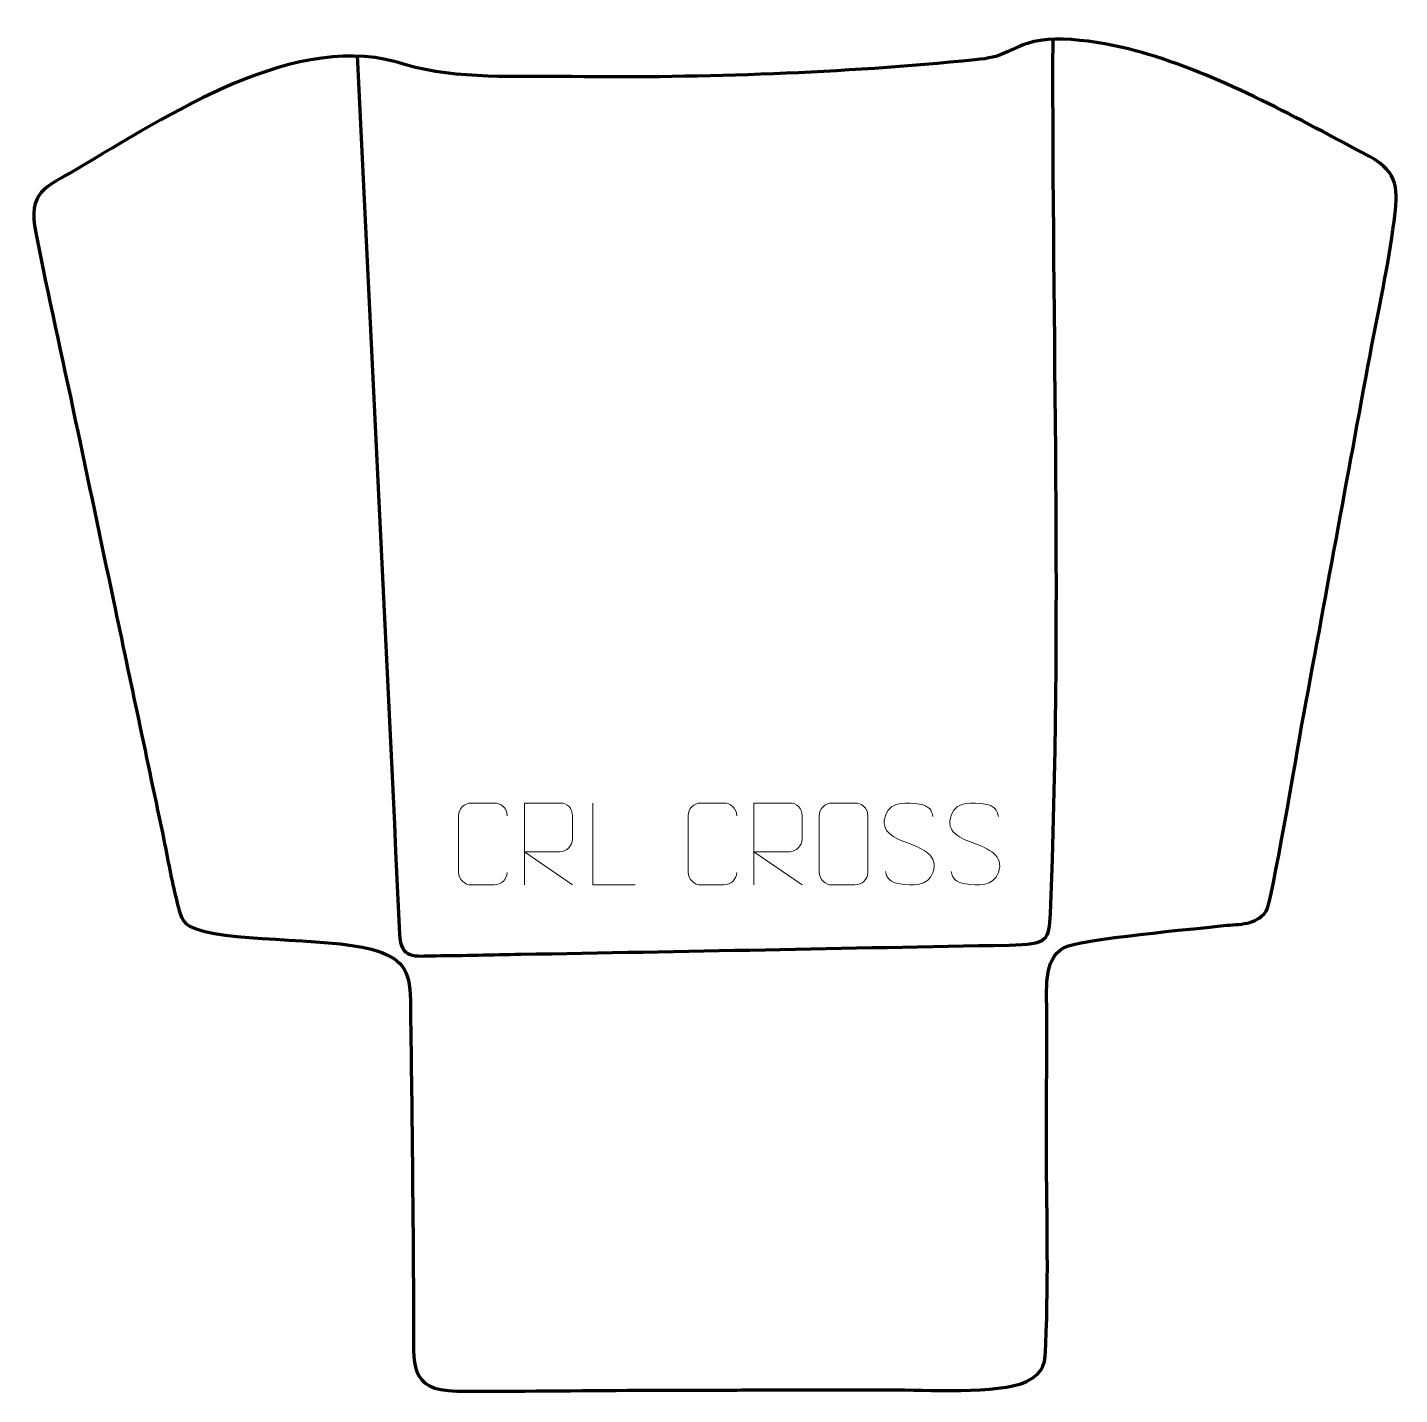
# Model space of a CAD drawing. Header units: millimetres. Extents: x 1479 to 1897, y 269 to 686.
import ezdxf

# ---------------------------------------------------------------- set-up
doc = ezdxf.new("R2010")
doc.units = ezdxf.units.MM
doc.header["$MEASUREMENT"] = 0
doc.layers.add('layer 2', color=7, linetype='Continuous')
doc.layers.add('layer 3', color=7, linetype='Continuous')

msp = doc.modelspace()

# ---------------------------------------------------------------- linework, layer by layer
at = {"layer": 'layer 2', "color": 142, "lineweight": 158}
msp.add_open_spline([(1579.5146, 677.0878), (1583.8384, 587.8056), (1588.2018, 498.518), (1592.4145, 409.2312), (1592.4145, 409.2312), (1592.7873, 401.3325), (1597.0042, 402.584), (1603.3641, 402.6233), (1603.3641, 402.6233), (1612.0669, 402.677), (1620.743, 402.9046), (1629.4408, 403.0751), (1629.4408, 403.0751), (1679.0531, 403.9251), (1728.6847, 404.9556), (1778.2866, 405.852), (1778.2866, 405.852), (1790.1424, 406.0663), (1790.5337, 407.4429), (1790.8721, 415.4395), (1790.8721, 415.4395), (1794.611, 503.778), (1791.3642, 593.1889), (1791.6776, 681.8869)], degree=3, knots=[0, 0, 0, 0, 0.14285714, 0.14285714, 0.14285714, 0.14285714, 0.28571429, 0.28571429, 0.28571429, 0.28571429, 0.42857143, 0.42857143, 0.42857143, 0.42857143, 0.57142857, 0.57142857, 0.57142857, 0.57142857, 0.71428571, 0.71428571, 0.71428571, 0.71428571, 1, 1, 1, 1], dxfattribs=at)
at = {"layer": 'layer 3', "color": 242, "lineweight": 158}
msp.add_open_spline([(1493.546, 565.9211), (1489.5327, 584.925), (1485.2587, 603.9463), (1481.4597, 622.986), (1481.4597, 622.986), (1478.9484, 635.5728), (1484.3199, 636.7353), (1494.0108, 642.3864), (1494.0108, 642.3864), (1521.1889, 658.3999), (1561.607, 685.6058), (1594.3189, 674.1834), (1594.3189, 674.1834), (1609.9272, 669.6606), (1628.5598, 670.8293), (1644.8538, 670.6096), (1644.8538, 670.6096), (1685.5818, 670.152), (1727.2635, 671.6615), (1767.7955, 675.7039), (1767.7955, 675.7039), (1777.2344, 676.6453), (1776.4442, 678.1955), (1783.9216, 680.7513), (1783.9216, 680.7513), (1793.4876, 684.0211), (1811.2379, 680.2625), (1820.7555, 677.3865), (1820.7555, 677.3865), (1844.1903, 670.3051), (1866.6315, 657.6887), (1888.2097, 646.2575), (1888.2097, 646.2575), (1897.3432, 641.1654), (1896.8678, 636.2471), (1895.671, 626.4802), (1895.671, 626.4802), (1893.9897, 613.1798), (1890.7936, 599.0418), (1888.3423, 585.7354), (1888.3423, 585.7354), (1881.426, 548.1925), (1874.5098, 510.6497), (1867.5934, 473.1069), (1867.5934, 473.1069), (1866.2966, 465.9516), (1858.2986, 418.3418), (1856.6736, 416.1633), (1856.6736, 416.1633), (1853.4148, 411.7945), (1848.6893, 412.3494), (1843.8001, 411.7923), (1843.8001, 411.7923), (1835.5276, 410.8671), (1800.1126, 407.7152), (1795.1132, 405.1165), (1795.1132, 405.1165), (1788.4508, 401.6534), (1789.8261, 391.5629), (1789.8066, 385.0189), (1789.8066, 385.0189), (1789.769, 372.5396), (1789.7187, 360.059), (1789.6697, 347.5797), (1789.6697, 347.5797), (1789.6799, 326.6864), (1790.3961, 304.9724), (1789.4777, 284.1845), (1789.4777, 284.1845), (1789.2323, 278.6302), (1789.3877, 275.7438), (1783.5954, 272.7942), (1783.5954, 272.7942), (1775.064, 268.8322), (1752.6633, 270.2749), (1742.0396, 270.3032), (1742.0396, 270.3032), (1729.2708, 270.3372), (1716.4899, 270.2681), (1703.7199, 270.2374), (1703.7199, 270.2374), (1697.3309, 270.2222), (1690.9419, 270.2069), (1684.5528, 270.1914), (1684.5528, 270.1914), (1678.1638, 270.1762), (1671.7748, 270.1609), (1665.3857, 270.1456), (1665.3857, 270.1456), (1646.9534, 270.0992), (1628.2574, 269.7373), (1609.8668, 269.9112), (1609.8668, 269.9112), (1594.9661, 270.052), (1596.7854, 278.3924), (1596.7166, 290.5657), (1596.7166, 290.5657), (1596.5284, 323.3606), (1596.1756, 356.2215), (1595.7107, 389.0141), (1595.7107, 389.0141), (1595.5747, 398.6117), (1593.1071, 401.9564), (1583.8126, 404.602), (1583.8126, 404.602), (1569.8731, 408.3485), (1538.3015, 406.5287), (1528.3151, 411.6739), (1528.3151, 411.6739), (1525.5929, 413.0764), (1525.061, 417.0475), (1524.3777, 419.7521), (1524.3777, 419.7521), (1522.8658, 425.7358), (1521.7627, 431.8452), (1520.5615, 437.898), (1520.5615, 437.898), (1515.452, 462.1966), (1510.3038, 486.487), (1505.178, 510.7821), (1505.178, 510.7821), (1501.3006, 529.1617), (1497.4233, 547.5413), (1493.546, 565.9211)], degree=3, knots=[0, 0, 0, 0, 0.03125, 0.03125, 0.03125, 0.03125, 0.0625, 0.0625, 0.0625, 0.0625, 0.09375, 0.09375, 0.09375, 0.09375, 0.125, 0.125, 0.125, 0.125, 0.15625, 0.15625, 0.15625, 0.15625, 0.1875, 0.1875, 0.1875, 0.1875, 0.21875, 0.21875, 0.21875, 0.21875, 0.25, 0.25, 0.25, 0.25, 0.28125, 0.28125, 0.28125, 0.28125, 0.3125, 0.3125, 0.3125, 0.3125, 0.34375, 0.34375, 0.34375, 0.34375, 0.375, 0.375, 0.375, 0.375, 0.40625, 0.40625, 0.40625, 0.40625, 0.4375, 0.4375, 0.4375, 0.4375, 0.46875, 0.46875, 0.46875, 0.46875, 0.5, 0.5, 0.5, 0.5, 0.53125, 0.53125, 0.53125, 0.53125, 0.5625, 0.5625, 0.5625, 0.5625, 0.59375, 0.59375, 0.59375, 0.59375, 0.625, 0.625, 0.625, 0.625, 0.65625, 0.65625, 0.65625, 0.65625, 0.6875, 0.6875, 0.6875, 0.6875, 0.71875, 0.71875, 0.71875, 0.71875, 0.75, 0.75, 0.75, 0.75, 0.78125, 0.78125, 0.78125, 0.78125, 0.8125, 0.8125, 0.8125, 0.8125, 0.84375, 0.84375, 0.84375, 0.84375, 0.875, 0.875, 0.875, 0.875, 0.90625, 0.90625, 0.90625, 0.90625, 0.9375, 0.9375, 0.9375, 0.9375, 1, 1, 1, 1], dxfattribs=at)
at = {"layer": 'layer 3', "color": 250, "lineweight": 9}
for points, knots in [([(1625.2407, 428.0244), (1625.1009, 425.701), (1623.4237, 424.2214), (1621.276, 424.2106), (1621.276, 424.2106), (1618.9441, 424.211), (1616.6122, 424.211), (1614.2807, 424.2106), (1614.2807, 424.2106), (1612.3557, 424.1052), (1610.3836, 425.9897), (1610.3948, 428.007), (1610.3948, 428.007), (1610.3952, 433.7771), (1610.3952, 439.5468), (1610.3948, 445.3161), (1610.3948, 445.3161), (1610.399, 447.4542), (1612.1457, 449.1734), (1614.2981, 449.1599), (1614.2981, 449.1599), (1616.6238, 449.1599), (1618.9499, 449.1599), (1621.276, 449.1599), (1621.276, 449.1599), (1623.2226, 449.1954), (1625.214, 447.7039), (1625.2407, 445.2663)], [0, 0, 0, 0, 0.125, 0.125, 0.125, 0.125, 0.25, 0.25, 0.25, 0.25, 0.375, 0.375, 0.375, 0.375, 0.5, 0.5, 0.5, 0.5, 0.625, 0.625, 0.625, 0.625, 0.75, 0.75, 0.75, 0.75, 1, 1, 1, 1]), ([(1630.4857, 424.2067), (1630.4857, 424.2067), (1630.4857, 449.1602), (1630.4857, 449.1602), (1630.4857, 449.1602), (1634.0805, 449.1602), (1637.676, 449.1602), (1641.2712, 449.1602), (1641.2712, 449.1602), (1643.5965, 449.1225), (1645.1538, 447.6325), (1645.1497, 445.2661), (1645.1497, 445.2661), (1645.1493, 443.2306), (1645.1493, 440.1712), (1645.1497, 438.1352), (1645.1497, 438.1352), (1645.1432, 436.2597), (1643.3309, 434.3179), (1641.3214, 434.2988), (1641.3214, 434.2988), (1641.3214, 434.2988), (1630.4857, 434.2988), (1630.4857, 434.2988), (1630.4857, 434.2988), (1630.4857, 434.2988), (1645.1404, 424.2067), (1645.1404, 424.2067)], [0, 0, 0, 0, 0.125, 0.125, 0.125, 0.125, 0.25, 0.25, 0.25, 0.25, 0.375, 0.375, 0.375, 0.375, 0.5, 0.5, 0.5, 0.5, 0.625, 0.625, 0.625, 0.625, 0.75, 0.75, 0.75, 0.75, 1, 1, 1, 1]), ([(1664.2922, 424.2066), (1664.2922, 424.2066), (1651.3431, 424.2066), (1651.3431, 424.2066), (1651.3431, 424.2066), (1651.3431, 424.2066), (1651.3431, 449.1602), (1651.3431, 449.1602)], [0, 0, 0, 0, 0.33333333, 0.33333333, 0.33333333, 0.33333333, 1, 1, 1, 1]), ([(1695.2406, 428.0244), (1695.1008, 425.701), (1693.4236, 424.2214), (1691.2759, 424.2106), (1691.2759, 424.2106), (1688.944, 424.211), (1686.6121, 424.211), (1684.2806, 424.2106), (1684.2806, 424.2106), (1682.3556, 424.1052), (1680.3835, 425.9897), (1680.3947, 428.007), (1680.3947, 428.007), (1680.3951, 433.7771), (1680.3951, 439.5468), (1680.3947, 445.3161), (1680.3947, 445.3161), (1680.3989, 447.4542), (1682.1456, 449.1734), (1684.298, 449.1599), (1684.298, 449.1599), (1686.6237, 449.1599), (1688.9498, 449.1599), (1691.2759, 449.1599), (1691.2759, 449.1599), (1693.2225, 449.1954), (1695.2139, 447.7039), (1695.2406, 445.2663)], [0, 0, 0, 0, 0.125, 0.125, 0.125, 0.125, 0.25, 0.25, 0.25, 0.25, 0.375, 0.375, 0.375, 0.375, 0.5, 0.5, 0.5, 0.5, 0.625, 0.625, 0.625, 0.625, 0.75, 0.75, 0.75, 0.75, 1, 1, 1, 1]), ([(1700.4856, 424.2067), (1700.4856, 424.2067), (1700.4856, 449.1602), (1700.4856, 449.1602), (1700.4856, 449.1602), (1704.0804, 449.1602), (1707.6759, 449.1602), (1711.2711, 449.1602), (1711.2711, 449.1602), (1713.5964, 449.1225), (1715.1537, 447.6325), (1715.1496, 445.2661), (1715.1496, 445.2661), (1715.1492, 443.2306), (1715.1492, 440.1712), (1715.1496, 438.1352), (1715.1496, 438.1352), (1715.1431, 436.2597), (1713.3308, 434.3179), (1711.3213, 434.2988), (1711.3213, 434.2988), (1711.3213, 434.2988), (1700.4856, 434.2988), (1700.4856, 434.2988), (1700.4856, 434.2988), (1700.4856, 434.2988), (1715.1403, 424.2067), (1715.1403, 424.2067)], [0, 0, 0, 0, 0.125, 0.125, 0.125, 0.125, 0.25, 0.25, 0.25, 0.25, 0.375, 0.375, 0.375, 0.375, 0.5, 0.5, 0.5, 0.5, 0.625, 0.625, 0.625, 0.625, 0.75, 0.75, 0.75, 0.75, 1, 1, 1, 1]), ([(1724.2981, 449.1599), (1726.6238, 449.1599), (1728.9499, 449.1599), (1731.276, 449.1599), (1731.276, 449.1599), (1733.2226, 449.1955), (1735.214, 447.7039), (1735.2407, 445.2663), (1735.2407, 445.2663), (1735.2403, 439.5194), (1735.2403, 433.7721), (1735.2407, 428.0244), (1735.2407, 428.0244), (1735.1009, 425.701), (1733.4237, 424.2214), (1731.276, 424.2106), (1731.276, 424.2106), (1728.9441, 424.211), (1726.6122, 424.211), (1724.2807, 424.2106), (1724.2807, 424.2106), (1722.3557, 424.1052), (1720.3836, 425.9897), (1720.3948, 428.007), (1720.3948, 428.007), (1720.3951, 433.7771), (1720.3951, 439.5468), (1720.3948, 445.3161), (1720.3948, 445.3161), (1720.399, 447.4542), (1722.1457, 449.1734), (1724.2981, 449.1599)], [0, 0, 0, 0, 0.11111111, 0.11111111, 0.11111111, 0.11111111, 0.22222222, 0.22222222, 0.22222222, 0.22222222, 0.33333333, 0.33333333, 0.33333333, 0.33333333, 0.44444444, 0.44444444, 0.44444444, 0.44444444, 0.55555556, 0.55555556, 0.55555556, 0.55555556, 0.66666667, 0.66666667, 0.66666667, 0.66666667, 0.77777778, 0.77777778, 0.77777778, 0.77777778, 1, 1, 1, 1]), ([(1747.8232, 436.8573), (1743.5749, 438.3277), (1738.6668, 440.1235), (1740.6719, 445.6438), (1740.6719, 445.6438), (1742.1754, 449.7837), (1747.389, 449.3952), (1750.9926, 448.7941), (1750.9926, 448.7941), (1753.8532, 448.3169), (1754.7179, 447.1037), (1755.0285, 445.0196)], [0, 0, 0, 0, 0.25, 0.25, 0.25, 0.25, 0.5, 0.5, 0.5, 0.5, 1, 1, 1, 1]), ([(1767.8232, 436.8573), (1763.5749, 438.3277), (1758.6668, 440.1235), (1760.6719, 445.6438), (1760.6719, 445.6438), (1762.1754, 449.7837), (1767.389, 449.3952), (1770.9926, 448.7941), (1770.9926, 448.7941), (1773.8532, 448.3169), (1774.7179, 447.1037), (1775.0285, 445.0196)], [0, 0, 0, 0, 0.25, 0.25, 0.25, 0.25, 0.5, 0.5, 0.5, 0.5, 1, 1, 1, 1]), ([(1747.8232, 436.8572), (1751.8418, 435.2105), (1756.8713, 433.3222), (1755.0373, 427.9619), (1755.0373, 427.9619), (1753.5775, 423.6955), (1748.6667, 423.9522), (1744.9406, 424.5069), (1744.9406, 424.5069), (1742.1906, 424.9167), (1740.9697, 426.1302), (1740.5917, 428.2424)], [0, 0, 0, 0, 0.25, 0.25, 0.25, 0.25, 0.5, 0.5, 0.5, 0.5, 1, 1, 1, 1]), ([(1767.8232, 436.8572), (1771.8418, 435.2105), (1776.8713, 433.3222), (1775.0373, 427.9619), (1775.0373, 427.9619), (1773.5775, 423.6955), (1768.6667, 423.9522), (1764.9406, 424.5069), (1764.9406, 424.5069), (1762.1906, 424.9167), (1760.9697, 426.1302), (1760.5917, 428.2424)], [0, 0, 0, 0, 0.25, 0.25, 0.25, 0.25, 0.5, 0.5, 0.5, 0.5, 1, 1, 1, 1])]:
    msp.add_open_spline(points, degree=3, knots=knots, dxfattribs=at)

doc.saveas('drawing.dxf')
